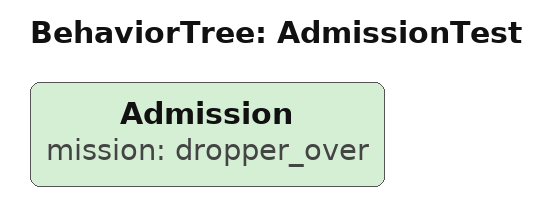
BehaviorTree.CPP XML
<root BTCPP_format="4" main_tree_to_execute="AdmissionTest">
  <BehaviorTree ID="AdmissionTest">
    <Admission mission="dropper_over"/>
  </BehaviorTree>
</root>
